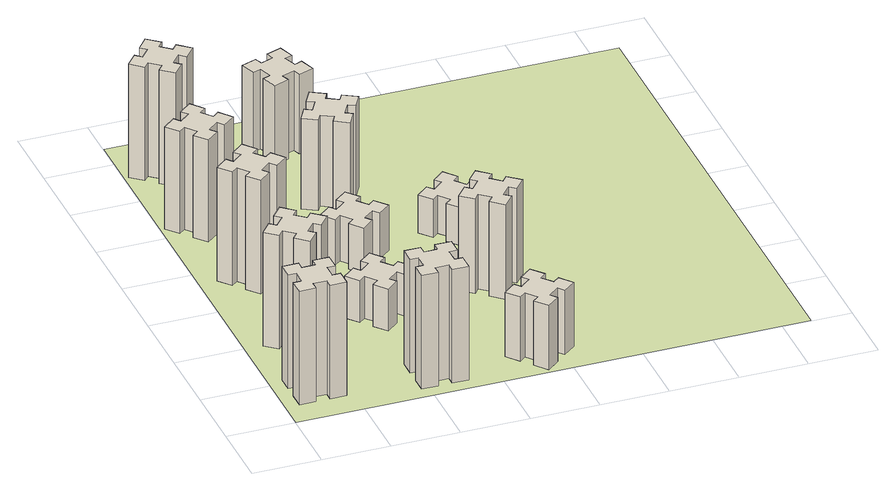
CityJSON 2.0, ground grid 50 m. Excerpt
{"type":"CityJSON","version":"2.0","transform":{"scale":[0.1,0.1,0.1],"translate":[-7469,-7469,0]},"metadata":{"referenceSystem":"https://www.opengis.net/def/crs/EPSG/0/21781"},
"CityObjects":{
"building1":{"type":"Building","attributes":{"class":"1000","function":"1000","usage":"1000","yearOfConstruction":2016,"roofType":"1000","measuredHeight":90,"storeysAboveGround":30,"storeysBelowGround":0},"geometry":[{"type":"Solid","lod":"1","boundaries":[[[[0,1,2,3,4,5,6,7,8,9,10,11,12,13,14,15,16,17,18,19]],[[17,16,20,21]],[[16,15,22,20]],[[15,14,23,22]],[[14,13,24,23]],[[13,12,25,24]],[[12,11,26,25]],[[11,10,27,26]],[[10,9,28,27]],[[9,8,29,28]],[[8,7,30,29]],[[7,6,31,30]],[[6,5,32,31]],[[5,4,33,32]],[[4,3,34,33]],[[3,2,35,34]],[[2,1,36,35]],[[1,0,37,36]],[[0,19,38,37]],[[19,18,39,38]],[[18,17,21,39]],[[24,25,26,27,28,29,30,31,32,33,34,35,36,37,38,39,21,20,22,23]]]]}]},
"building2":{"type":"Building","attributes":{"class":"1000","function":"1000","usage":"1000","yearOfConstruction":2016,"roofType":"1000","measuredHeight":90,"storeysAboveGround":30,"storeysBelowGround":0},"geometry":[{"type":"Solid","lod":"1","boundaries":[[[[40,41,42,43,44,45,46,47,48,49,50,51,52,53,54,55,56,57,58,59]],[[57,56,60,61]],[[56,55,62,60]],[[55,54,63,62]],[[54,53,64,63]],[[53,52,65,64]],[[52,51,66,65]],[[51,50,67,66]],[[50,49,68,67]],[[49,48,69,68]],[[48,47,70,69]],[[47,46,71,70]],[[46,45,72,71]],[[45,44,73,72]],[[44,43,74,73]],[[43,42,75,74]],[[42,41,76,75]],[[41,40,77,76]],[[40,59,78,77]],[[59,58,79,78]],[[58,57,61,79]],[[64,65,66,67,68,69,70,71,72,73,74,75,76,77,78,79,61,60,62,63]]]]}]},
"building3":{"type":"Building","attributes":{"class":"1000","function":"1000","usage":"1000","yearOfConstruction":2016,"roofType":"1000","measuredHeight":90,"storeysAboveGround":30,"storeysBelowGround":0},"geometry":[{"type":"Solid","lod":"1","boundaries":[[[[80,81,82,83,84,85,86,87,88,89,90,91,92,93,94,95,96,97,98,99]],[[97,96,100,101]],[[96,95,102,100]],[[95,94,103,102]],[[94,93,104,103]],[[93,92,105,104]],[[92,91,106,105]],[[91,90,107,106]],[[90,89,108,107]],[[89,88,109,108]],[[88,87,110,109]],[[87,86,111,110]],[[86,85,112,111]],[[85,84,113,112]],[[84,83,114,113]],[[83,82,115,114]],[[82,81,116,115]],[[81,80,117,116]],[[80,99,118,117]],[[99,98,119,118]],[[98,97,101,119]],[[104,105,106,107,108,109,110,111,112,113,114,115,116,117,118,119,101,100,102,103]]]]}]},
"building4":{"type":"Building","attributes":{"class":"1000","function":"1000","usage":"1000","yearOfConstruction":2016,"roofType":"1000","measuredHeight":81,"storeysAboveGround":30,"storeysBelowGround":0},"geometry":[{"type":"Solid","lod":"1","boundaries":[[[[120,121,122,123,124,125,126,127,128,129,130,131,132,133,134,135,136,137,138,139]],[[137,136,140,141]],[[136,135,142,140]],[[135,134,143,142]],[[134,133,144,143]],[[133,132,145,144]],[[132,131,146,145]],[[131,130,147,146]],[[130,129,148,147]],[[129,128,149,148]],[[128,127,150,149]],[[127,126,151,150]],[[126,125,152,151]],[[125,124,153,152]],[[124,123,154,153]],[[123,122,155,154]],[[122,121,156,155]],[[121,120,157,156]],[[120,139,158,157]],[[139,138,159,158]],[[138,137,141,159]],[[144,145,146,147,148,149,150,151,152,153,154,155,156,157,158,159,141,140,142,143]]]]}]},
"building5":{"type":"Building","attributes":{"class":"1000","function":"1000","usage":"1000","yearOfConstruction":2016,"roofType":"1000","measuredHeight":90,"storeysAboveGround":30,"storeysBelowGround":0},"geometry":[{"type":"Solid","lod":"1","boundaries":[[[[160,161,162,163,164,165,166,167,168,169,170,171,172,173,174,175,176,177,178,179]],[[177,176,180,181]],[[176,175,182,180]],[[175,174,183,182]],[[174,173,184,183]],[[173,172,185,184]],[[172,171,186,185]],[[171,170,187,186]],[[170,169,188,187]],[[169,168,189,188]],[[168,167,190,189]],[[167,166,191,190]],[[166,165,192,191]],[[165,164,193,192]],[[164,163,194,193]],[[163,162,195,194]],[[162,161,196,195]],[[161,160,197,196]],[[160,179,198,197]],[[179,178,199,198]],[[178,177,181,199]],[[184,185,186,187,188,189,190,191,192,193,194,195,196,197,198,199,181,180,182,183]]]]}]},
"building6":{"type":"Building","attributes":{"class":"1000","function":"1000","usage":"1000","yearOfConstruction":2016,"roofType":"1000","measuredHeight":90,"storeysAboveGround":30,"storeysBelowGround":0},"geometry":[{"type":"Solid","lod":"1","boundaries":[[[[200,201,202,203,204,205,206,207,208,209,210,211,212,213,214,215,216,217,218,219]],[[217,216,220,221]],[[216,215,222,220]],[[215,214,223,222]],[[214,213,224,223]],[[213,212,225,224]],[[212,211,226,225]],[[211,210,227,226]],[[210,209,228,227]],[[209,208,229,228]],[[208,207,230,229]],[[207,206,231,230]],[[206,205,232,231]],[[205,204,233,232]],[[204,203,234,233]],[[203,202,235,234]],[[202,201,236,235]],[[201,200,237,236]],[[200,219,238,237]],[[219,218,239,238]],[[218,217,221,239]],[[224,225,226,227,228,229,230,231,232,233,234,235,236,237,238,239,221,220,222,223]]]]}]},
"building7":{"type":"Building","attributes":{"class":"1000","function":"1000","usage":"1000","yearOfConstruction":2016,"roofType":"1000","measuredHeight":33,"storeysAboveGround":30,"storeysBelowGround":0},"geometry":[{"type":"Solid","lod":"1","boundaries":[[[[240,241,242,243,244,245,246,247,248,249,250,251,252,253,254,255,256,257,258,259]],[[257,256,260,261]],[[256,255,262,260]],[[255,254,263,262]],[[254,253,264,263]],[[253,252,265,264]],[[252,251,266,265]],[[251,250,267,266]],[[250,249,268,267]],[[249,248,269,268]],[[248,247,270,269]],[[247,246,271,270]],[[246,245,272,271]],[[245,244,273,272]],[[244,243,274,273]],[[243,242,275,274]],[[242,241,276,275]],[[241,240,277,276]],[[240,259,278,277]],[[259,258,279,278]],[[258,257,261,279]],[[264,265,266,267,268,269,270,271,272,273,274,275,276,277,278,279,261,260,262,263]]]]}]},
"building8":{"type":"Building","attributes":{"class":"1000","function":"1000","usage":"1000","yearOfConstruction":2016,"roofType":"1000","measuredHeight":36,"storeysAboveGround":30,"storeysBelowGround":0},"geometry":[{"type":"Solid","lod":"1","boundaries":[[[[280,281,282,283,284,285,286,287,288,289,290,291,292,293,294,295,296,297,298,299]],[[297,296,300,301]],[[296,295,302,300]],[[295,294,303,302]],[[294,293,304,303]],[[293,292,305,304]],[[292,291,306,305]],[[291,290,307,306]],[[290,289,308,307]],[[289,288,309,308]],[[288,287,310,309]],[[287,286,311,310]],[[286,285,312,311]],[[285,284,313,312]],[[284,283,314,313]],[[283,282,315,314]],[[282,281,316,315]],[[281,280,317,316]],[[280,299,318,317]],[[299,298,319,318]],[[298,297,301,319]],[[304,305,306,307,308,309,310,311,312,313,314,315,316,317,318,319,301,300,302,303]]]]}]},
"building9":{"type":"Building","attributes":{"class":"1000","function":"1000","usage":"1000","yearOfConstruction":2016,"roofType":"1000","measuredHeight":51,"storeysAboveGround":30,"storeysBelowGround":0},"geometry":[{"type":"Solid","lod":"1","boundaries":[[[[320,321,322,323,324,325,326,327,328,329,330,331,332,333,334,335,336,337,338,339]],[[337,336,340,341]],[[336,335,342,340]],[[335,334,343,342]],[[334,333,344,343]],[[333,332,345,344]],[[332,331,346,345]],[[331,330,347,346]],[[330,329,348,347]],[[329,328,349,348]],[[328,327,350,349]],[[327,326,351,350]],[[326,325,352,351]],[[325,324,353,352]],[[324,323,354,353]],[[323,322,355,354]],[[322,321,356,355]],[[321,320,357,356]],[[320,339,358,357]],[[339,338,359,358]],[[338,337,341,359]],[[344,345,346,347,348,349,350,351,352,353,354,355,356,357,358,359,341,340,342,343]]]]}]},
"building10":{"type":"Building","attributes":{"class":"1000","function":"1000","usage":"1000","yearOfConstruction":2016,"roofType":"1000","measuredHeight":72,"storeysAboveGround":30,"storeysBelowGround":0},"geometry":[{"type":"Solid","lod":"1","boundaries":[[[[360,361,362,363,364,365,366,367,368,369,370,371,372,373,374,375,376,377,378,379]],[[377,376,380,381]],[[376,375,382,380]],[[375,374,383,382]],[[374,373,384,383]],[[373,372,385,384]],[[372,371,386,385]],[[371,370,387,386]],[[370,369,388,387]],[[369,368,389,388]],[[368,367,390,389]],[[367,366,391,390]],[[366,365,392,391]],[[365,364,393,392]],[[364,363,394,393]],[[363,362,395,394]],[[362,361,396,395]],[[361,360,397,396]],[[360,379,398,397]],[[379,378,399,398]],[[378,377,381,399]],[[384,385,386,387,388,389,390,391,392,393,394,395,396,397,398,399,381,380,382,383]]]]}]},
"building11":{"type":"Building","attributes":{"class":"1000","function":"1000","usage":"1000","yearOfConstruction":2016,"roofType":"1000","measuredHeight":63,"storeysAboveGround":30,"storeysBelowGround":0},"geometry":[{"type":"Solid","lod":"1","boundaries":[[[[400,401,402,403,404,405,406,407,408,409,410,411,412,413,414,415,416,417,418,419]],[[417,416,420,421]],[[416,415,422,420]],[[415,414,423,422]],[[414,413,424,423]],[[413,412,425,424]],[[412,411,426,425]],[[411,410,427,426]],[[410,409,428,427]],[[409,408,429,428]],[[408,407,430,429]],[[407,406,431,430]],[[406,405,432,431]],[[405,404,433,432]],[[404,403,434,433]],[[403,402,435,434]],[[402,401,436,435]],[[401,400,437,436]],[[400,419,438,437]],[[419,418,439,438]],[[418,417,421,439]],[[424,425,426,427,428,429,430,431,432,433,434,435,436,437,438,439,421,420,422,423]]]]}]},
"building12":{"type":"Building","attributes":{"class":"1000","function":"1000","usage":"1000","yearOfConstruction":2016,"roofType":"1000","measuredHeight":75,"storeysAboveGround":30,"storeysBelowGround":0},"geometry":[{"type":"Solid","lod":"1","boundaries":[[[[440,441,442,443,444,445,446,447,448,449,450,451,452,453,454,455,456,457,458,459]],[[457,456,460,461]],[[456,455,462,460]],[[455,454,463,462]],[[454,453,464,463]],[[453,452,465,464]],[[452,451,466,465]],[[451,450,467,466]],[[450,449,468,467]],[[449,448,469,468]],[[448,447,470,469]],[[447,446,471,470]],[[446,445,472,471]],[[445,444,473,472]],[[444,443,474,473]],[[443,442,475,474]],[[442,441,476,475]],[[441,440,477,476]],[[440,459,478,477]],[[459,458,479,478]],[[458,457,461,479]],[[464,465,466,467,468,469,470,471,472,473,474,475,476,477,478,479,461,460,462,463]]]]}]},
"building13":{"type":"Building","attributes":{"class":"1000","function":"1000","usage":"1000","yearOfConstruction":2016,"roofType":"1000","measuredHeight":30,"storeysAboveGround":30,"storeysBelowGround":0},"geometry":[{"type":"Solid","lod":"1","boundaries":[[[[480,481,482,483,484,485,486,487,488,489,490,491,492,493,494,495,496,497,498,499]],[[497,496,500,501]],[[496,495,502,500]],[[495,494,503,502]],[[494,493,504,503]],[[493,492,505,504]],[[492,491,506,505]],[[491,490,507,506]],[[490,489,508,507]],[[489,488,509,508]],[[488,487,510,509]],[[487,486,511,510]],[[486,485,512,511]],[[485,484,513,512]],[[484,483,514,513]],[[483,482,515,514]],[[482,481,516,515]],[[481,480,517,516]],[[480,499,518,517]],[[499,498,519,518]],[[498,497,501,519]],[[504,505,506,507,508,509,510,511,512,513,514,515,516,517,518,519,501,500,502,503]]]]}]},
"landuse1":{"type":"LandUse","attributes":{"name":"plot1","function":"1010"},"geometry":[{"type":"MultiSurface","lod":"1","boundaries":[[[520,521,522,523]]]}]}
},
"vertices":[
[165,425,0],[165,325,0],[105,325,0],[105,205,0],[225,205,0],[225,265,0],[325,265,0],[325,205,0],[445,205,0],[445,325,0],[385,325,0],[385,425,0],[445,425,0],[445,545,0],[325,545,0],[325,485,0],[225,485,0],[225,545,0],[105,545,0],[105,425,0],[225,485,900],[225,545,900],[325,485,900],[325,545,900],[445,545,900],[445,425,900],[385,425,900],[385,325,900],[445,325,900],[445,205,900],[325,205,900],[325,265,900],[225,265,900],[225,205,900],[105,205,900],[105,325,900],[165,325,900],[165,425,900],[105,425,900],[105,545,900],
[484,1067,0],[408,1132,0],[446,1178,0],[354,1255,0],[277,1163,0],[323,1124,0],[259,1048,0],[213,1086,0],[136,994,0],[228,917,0],[266,963,0],[343,899,0],[304,853,0],[396,776,0],[473,868,0],[427,906,0],[492,983,0],[538,944,0],[615,1036,0],[523,1113,0],[492,983,900],[538,944,900],[427,906,900],[473,868,900],[396,776,900],[304,853,900],[343,899,900],[266,963,900],[228,917,900],[136,994,900],[213,1086,900],[259,1048,900],[323,1124,900],[277,1163,900],[354,1255,900],[446,1178,900],[408,1132,900],[484,1067,900],[523,1113,900],[615,1036,900],
[492,1888,0],[427,1964,0],[473,2003,0],[396,2095,0],[304,2018,0],[343,1972,0],[266,1907,0],[228,1953,0],[136,1876,0],[213,1784,0],[259,1823,0],[323,1746,0],[277,1708,0],[354,1616,0],[446,1693,0],[408,1739,0],[484,1803,0],[523,1757,0],[615,1834,0],[538,1926,0],[484,1803,900],[523,1757,900],[408,1739,900],[446,1693,900],[354,1616,900],[277,1708,900],[323,1746,900],[259,1823,900],[213,1784,900],[136,1876,900],[228,1953,900],[266,1907,900],[343,1972,900],[304,2018,900],[396,2095,900],[473,2003,900],[427,1964,900],[492,1888,900],[538,1926,900],[615,1834,900],
[243,2712,0],[166,2647,0],[128,2693,0],[36,2616,0],[113,2524,0],[159,2563,0],[223,2486,0],[177,2448,0],[254,2356,0],[346,2433,0],[308,2479,0],[384,2543,0],[423,2497,0],[515,2574,0],[438,2666,0],[392,2628,0],[327,2704,0],[373,2743,0],[296,2835,0],[204,2758,0],[327,2704,810],[373,2743,810],[392,2628,810],[438,2666,810],[515,2574,810],[423,2497,810],[384,2543,810],[308,2479,810],[346,2433,810],[254,2356,810],[177,2448,810],[223,2486,810],[159,2563,810],[113,2524,810],[36,2616,810],[128,2693,810],[166,2647,810],[243,2712,810],[204,2758,810],[296,2835,810],
[1225,225,0],[1225,325,0],[1285,325,0],[1285,445,0],[1165,445,0],[1165,385,0],[1065,385,0],[1065,445,0],[945,445,0],[945,325,0],[1005,325,0],[1005,225,0],[945,225,0],[945,105,0],[1065,105,0],[1065,165,0],[1165,165,0],[1165,105,0],[1285,105,0],[1285,225,0],[1165,165,900],[1165,105,900],[1065,165,900],[1065,105,900],[945,105,900],[945,225,900],[1005,225,900],[1005,325,900],[945,325,900],[945,445,900],[1065,445,900],[1065,385,900],[1165,385,900],[1165,445,900],[1285,445,900],[1285,325,900],[1225,325,900],[1225,225,900],[1285,225,900],[1285,105,900],
[384,3387,0],[308,3452,0],[346,3498,0],[254,3575,0],[177,3483,0],[223,3444,0],[159,3368,0],[113,3406,0],[36,3314,0],[128,3237,0],[166,3283,0],[243,3219,0],[204,3173,0],[296,3096,0],[373,3188,0],[327,3226,0],[392,3303,0],[438,3264,0],[515,3356,0],[423,3433,0],[392,3303,900],[438,3264,900],[327,3226,900],[373,3188,900],[296,3096,900],[204,3173,900],[243,3219,900],[166,3283,900],[128,3237,900],[36,3314,900],[113,3406,900],[159,3368,900],[223,3444,900],[177,3483,900],[254,3575,900],[346,3498,900],[308,3452,900],[384,3387,900],[423,3433,900],[515,3356,900],
[983,1232,0],[906,1167,0],[868,1213,0],[776,1136,0],[853,1044,0],[899,1083,0],[963,1006,0],[917,968,0],[994,876,0],[1086,953,0],[1048,999,0],[1124,1063,0],[1163,1017,0],[1255,1094,0],[1178,1186,0],[1132,1148,0],[1067,1224,0],[1113,1263,0],[1036,1355,0],[944,1278,0],[1067,1224,330],[1113,1263,330],[1132,1148,330],[1178,1186,330],[1255,1094,330],[1163,1017,330],[1124,1063,330],[1048,999,330],[1086,953,330],[994,876,330],[917,968,330],[963,1006,330],[899,1083,330],[853,1044,330],[776,1136,330],[868,1213,330],[906,1167,330],[983,1232,330],[944,1278,330],[1036,1355,330],
[1083,1972,0],[1006,1907,0],[968,1953,0],[876,1876,0],[953,1784,0],[999,1823,0],[1063,1746,0],[1017,1708,0],[1094,1616,0],[1186,1693,0],[1148,1739,0],[1224,1803,0],[1263,1757,0],[1355,1834,0],[1278,1926,0],[1232,1888,0],[1167,1964,0],[1213,2003,0],[1136,2095,0],[1044,2018,0],[1167,1964,360],[1213,2003,360],[1232,1888,360],[1278,1926,360],[1355,1834,360],[1263,1757,360],[1224,1803,360],[1148,1739,360],[1186,1693,360],[1094,1616,360],[1017,1708,360],[1063,1746,360],[999,1823,360],[953,1784,360],[876,1876,360],[968,1953,360],[1006,1907,360],[1083,1972,360],[1044,2018,360],[1136,2095,360],
[1739,243,0],[1803,166,0],[1757,128,0],[1834,36,0],[1926,113,0],[1888,159,0],[1964,223,0],[2003,177,0],[2095,254,0],[2018,346,0],[1972,308,0],[1907,384,0],[1953,423,0],[1876,515,0],[1784,438,0],[1823,392,0],[1746,327,0],[1708,373,0],[1616,296,0],[1693,204,0],[1746,327,510],[1708,373,510],[1823,392,510],[1784,438,510],[1876,515,510],[1953,423,510],[1907,384,510],[1972,308,510],[2018,346,510],[2095,254,510],[2003,177,510],[1964,223,510],[1888,159,510],[1926,113,510],[1834,36,510],[1757,128,510],[1803,166,510],[1739,243,510],[1693,204,510],[1616,296,510],
[1314,2666,0],[1227,2716,0],[1257,2768,0],[1153,2828,0],[1093,2724,0],[1145,2694,0],[1095,2607,0],[1043,2637,0],[983,2533,0],[1087,2473,0],[1117,2525,0],[1204,2475,0],[1174,2423,0],[1278,2363,0],[1338,2467,0],[1286,2497,0],[1336,2584,0],[1388,2554,0],[1448,2658,0],[1344,2718,0],[1336,2584,720],[1388,2554,720],[1286,2497,720],[1338,2467,720],[1278,2363,720],[1174,2423,720],[1204,2475,720],[1117,2525,720],[1087,2473,720],[983,2533,720],[1043,2637,720],[1095,2607,720],[1145,2694,720],[1093,2724,720],[1153,2828,720],[1257,2768,720],[1227,2716,720],[1314,2666,720],[1344,2718,720],[1448,2658,720],
[1125,3456,0],[1031,3422,0],[1010,3478,0],[897,3437,0],[939,3324,0],[995,3345,0],[1029,3251,0],[973,3230,0],[1014,3117,0],[1127,3159,0],[1106,3215,0],[1200,3249,0],[1220,3193,0],[1333,3234,0],[1292,3347,0],[1236,3326,0],[1202,3420,0],[1258,3440,0],[1217,3553,0],[1104,3512,0],[1202,3420,630],[1258,3440,630],[1236,3326,630],[1292,3347,630],[1333,3234,630],[1220,3193,630],[1200,3249,630],[1106,3215,630],[1127,3159,630],[1014,3117,630],[973,3230,630],[1029,3251,630],[995,3345,630],[939,3324,630],[897,3437,630],[1010,3478,630],[1031,3422,630],[1125,3456,630],[1104,3512,630],[1217,3553,630],
[1803,1324,0],[1739,1248,0],[1693,1286,0],[1616,1194,0],[1708,1117,0],[1746,1163,0],[1823,1099,0],[1784,1053,0],[1876,976,0],[1953,1068,0],[1907,1106,0],[1972,1183,0],[2018,1144,0],[2095,1236,0],[2003,1313,0],[1964,1267,0],[1888,1332,0],[1926,1378,0],[1834,1455,0],[1757,1363,0],[1888,1332,750],[1926,1378,750],[1964,1267,750],[2003,1313,750],[2095,1236,750],[2018,1144,750],[1972,1183,750],[1907,1106,750],[1953,1068,750],[1876,976,750],[1784,1053,750],[1823,1099,750],[1746,1163,750],[1708,1117,750],[1616,1194,750],[1693,1286,750],[1739,1248,750],[1803,1324,750],[1757,1363,750],[1834,1455,750],
[1972,1988,0],[1907,2064,0],[1953,2103,0],[1876,2195,0],[1784,2118,0],[1823,2072,0],[1746,2007,0],[1708,2053,0],[1616,1976,0],[1693,1884,0],[1739,1923,0],[1803,1846,0],[1757,1808,0],[1834,1716,0],[1926,1793,0],[1888,1839,0],[1964,1903,0],[2003,1857,0],[2095,1934,0],[2018,2026,0],[1964,1903,300],[2003,1857,300],[1888,1839,300],[1926,1793,300],[1834,1716,300],[1757,1808,300],[1803,1846,300],[1739,1923,300],[1693,1884,300],[1616,1976,300],[1708,2053,300],[1746,2007,300],[1823,2072,300],[1784,2118,300],[1876,2195,300],[1953,2103,300],[1907,2064,300],[1972,1988,300],[2018,2026,300],[2095,1934,300],
[5,3705,0],[3705,3705,0],[3705,5,0],[5,5,0]
]}
